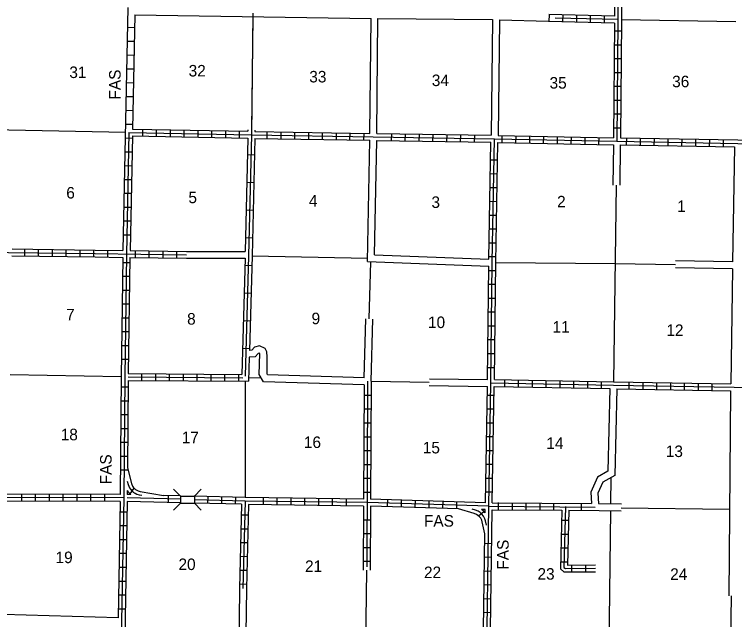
# Model space of a CAD drawing. Extents: x 1123232 to 1640442, y 16348238 to 16784707.
# Drawn here: x 1332118 to 1363360, y 16482699 to 16508939 of the extents above; entities that cross this region are included whole.
import ezdxf

# ---------------------------------------------------------------- set-up
doc = ezdxf.new("R2010")
doc.units = 0
for name, color, linetype in [('L11', 7, 'Continuous'), ('L13', 7, 'Continuous'), ('L14', 7, 'Continuous'), ('L18', 7, 'Continuous'), ('L21', 7, 'Continuous'), ('L4', 7, 'Continuous'), ('L8', 7, 'Continuous'), ('L9', 7, 'Continuous')]:
    doc.layers.add(name, color=color, linetype=linetype)

msp = doc.modelspace()

# ---------------------------------------------------------------- linework, layer by layer
at = {"layer": 'L11'}
for p, q in [((1339576, 16498664), (1342134, 16498664)), ((1339576, 16498364), (1342126, 16498364))]:
    msp.add_line(p, q, dxfattribs=at)
for points in [[(1337340, 16508927), (1347590, 16508755)], [(1347534, 16503780), (1347590, 16508755)], [(1347834, 16503772), (1347884, 16508755)], [(1347884, 16508755), (1352859, 16508714)], [(1352859, 16508714), (1352800, 16503697)], [(1353159, 16508705), (1353100, 16503689)], [(1353159, 16508705), (1355286, 16508639)], [(1347431, 16498219), (1347534, 16503480)], [(1347737, 16498508), (1347834, 16503472)], [(1358100, 16503289), (1358075, 16501533)], [(1358400, 16503280), (1358375, 16501529)], [(1363350, 16503197), (1363275, 16498205)], [(1347737, 16498508), (1352703, 16498330)], [(1347431, 16498219), (1352699, 16498030)], [(1363275, 16498205), (1360798, 16498249)], [(1363267, 16497905), (1360793, 16497949)], [(1363267, 16497905), (1363192, 16492914)], [(1347292, 16493181), (1347362, 16495737)], [(1347588, 16493030), (1347662, 16495729)], [(1347292, 16493181), (1343101, 16493314), (1343076, 16493364), (1343084, 16494097), (1343067, 16494314), (1343001, 16494455), (1342751, 16494572), (1342526, 16494505), (1342417, 16494380), (1342309, 16494372)], [(1347292, 16492880), (1342917, 16493014), (1342742, 16493330), (1342767, 16494230), (1342767, 16494239), (1342734, 16494255), (1342692, 16494239), (1342567, 16494097), (1342301, 16494072)], [(1350119, 16493141), (1352642, 16493105)], [(1350114, 16492843), (1352634, 16492805)], [(1357950, 16492722), (1357858, 16489130), (1357408, 16488872), (1357125, 16488230), (1357158, 16487730)], [(1358250, 16492705), (1358158, 16488947), (1357642, 16488655), (1357425, 16488180), (1357460, 16487728)], [(1363183, 16492622), (1363112, 16483726)], [(1357460, 16487728), (1358449, 16487713)], [(1357483, 16487430), (1358444, 16487416)], [(1341884, 16484047), (1341832, 16480087)], [(1342184, 16484047), (1342132, 16480081)], [(1336617, 16482780), (1331628, 16482918)]]:
    msp.add_lwpolyline(points, dxfattribs=at)
at = {"layer": 'L13'}
for points in [[(1342465, 16508841), (1342401, 16503926)], [(1358450, 16508714), (1363417, 16508630)], [(1336934, 16503822), (1326801, 16504014)], [(1358225, 16501531), (1358100, 16493014)], [(1342426, 16498472), (1347434, 16498367)], [(1347512, 16495733), (1347580, 16498214)], [(1353000, 16498180), (1358175, 16498139), (1360796, 16498091)], [(1336751, 16493222), (1331930, 16493317)], [(1342134, 16493030), (1342126, 16487989)], [(1342826, 16493180), (1342276, 16493172)], [(1347593, 16493030), (1350116, 16492993)], [(1357992, 16488855), (1357978, 16487720)], [(1357975, 16487423), (1357533, 16450738)], [(1358446, 16487549), (1363142, 16487480)], [(1347389, 16484841), (1347284, 16477297)], [(1363213, 16483724), (1363033, 16471630)]]:
    msp.add_lwpolyline(points, dxfattribs=at)
at = {"layer": 'L18'}
for p, q in [((1339326, 16488047), (1339026, 16488347)), ((1339926, 16488047), (1340226, 16488347)), ((1339326, 16488047), (1339326, 16487747)), ((1339326, 16488047), (1339926, 16488047)), ((1339926, 16488047), (1339926, 16487747)), ((1339326, 16487747), (1339026, 16487447)), ((1339326, 16487747), (1339926, 16487747)), ((1339926, 16487747), (1340226, 16487447))]:
    msp.add_line(p, q, dxfattribs=at)
at = {"layer": 'L4'}
for points in [[(1339326, 16487914), (1337009, 16487972)], [(1352592, 16480189), (1352700, 16487622), (1347442, 16487772), (1342126, 16487839), (1339917, 16487897)]]:
    msp.add_lwpolyline(points, dxfattribs=at)
at = {"layer": 'L8'}
for p, q in [((1355310, 16508937), (1355301, 16508638)), ((1355909, 16508914), (1355901, 16508614)), ((1356508, 16508905), (1356500, 16508605)), ((1357100, 16508897), (1357100, 16508597)), ((1357700, 16508880), (1357700, 16508580)), ((1337328, 16508363), (1337025, 16508371)), ((1358150, 16508222), (1358450, 16508222)), ((1337316, 16507763), (1337012, 16507771)), ((1358142, 16507622), (1358442, 16507622)), ((1337304, 16507163), (1337000, 16507171)), ((1358133, 16507022), (1358433, 16507022)), ((1337292, 16506563), (1336988, 16506571)), ((1358133, 16506422), (1358433, 16506422)), ((1337280, 16505963), (1336975, 16505972)), ((1358125, 16505822), (1358425, 16505822)), ((1337268, 16505363), (1336963, 16505372)), ((1358125, 16505222), (1358425, 16505222)), ((1337256, 16504763), (1336950, 16504772)), ((1358117, 16504622), (1358417, 16504622)), ((1337244, 16504163), (1336938, 16504172)), ((1337684, 16503664), (1337684, 16503964)), ((1338284, 16503647), (1338284, 16503947)), ((1338884, 16503639), (1338884, 16503939)), ((1339484, 16503630), (1339484, 16503930)), ((1358117, 16504022), (1358417, 16504022)), ((1340084, 16503614), (1340084, 16503914)), ((1340684, 16503605), (1340684, 16503905)), ((1341284, 16503597), (1341284, 16503897)), ((1341884, 16503580), (1341884, 16503880)), ((1343084, 16503564), (1343084, 16503864)), ((1343684, 16503547), (1343684, 16503847)), ((1344284, 16503539), (1344284, 16503839)), ((1344884, 16503530), (1344884, 16503830)), ((1345484, 16503522), (1345484, 16503822)), ((1346084, 16503505), (1346084, 16503805)), ((1346675, 16503497), (1346684, 16503797)), ((1347275, 16503489), (1347284, 16503789)), ((1348475, 16503464), (1348484, 16503764)), ((1349075, 16503455), (1349084, 16503755)), ((1349675, 16503447), (1349684, 16503747)), ((1350275, 16503439), (1350284, 16503739)), ((1350875, 16503430), (1350884, 16503730)), ((1351475, 16503422), (1351484, 16503722)), ((1352075, 16503414), (1352084, 16503714)), ((1353275, 16503389), (1353284, 16503689)), ((1353875, 16503380), (1353884, 16503680)), ((1354475, 16503364), (1354484, 16503664)), ((1355075, 16503355), (1355084, 16503655)), ((1355675, 16503339), (1355683, 16503639)), ((1356275, 16503330), (1356283, 16503630)), ((1337226, 16503564), (1336926, 16503572)), ((1356875, 16503314), (1356883, 16503614)), ((1357475, 16503305), (1357483, 16503605)), ((1358675, 16503280), (1358683, 16503580)), ((1359275, 16503272), (1359283, 16503572)), ((1359875, 16503264), (1359883, 16503564)), ((1360475, 16503247), (1360483, 16503547)), ((1361075, 16503239), (1361083, 16503539)), ((1361675, 16503230), (1361683, 16503530)), ((1362275, 16503222), (1362283, 16503522)), ((1362875, 16503205), (1362883, 16503505)), ((1337217, 16502964), (1336917, 16502972)), ((1337209, 16502364), (1336909, 16502372)), ((1353084, 16502614), (1352784, 16502622)), ((1337192, 16501764), (1336892, 16501772)), ((1353075, 16502014), (1352775, 16502022)), ((1337184, 16501172), (1336884, 16501172)), ((1353059, 16501414), (1352759, 16501422)), ((1353050, 16500814), (1352750, 16500822)), ((1337176, 16500572), (1336876, 16500572)), ((1353042, 16500214), (1352742, 16500222)), ((1337159, 16499972), (1336859, 16499972)), ((1353025, 16499622), (1352725, 16499622)), ((1337151, 16499372), (1336851, 16499372)), ((1353017, 16499022), (1352717, 16499022)), ((1332568, 16498464), (1332568, 16498764)), ((1333167, 16498455), (1333167, 16498755)), ((1333767, 16498447), (1333767, 16498747)), ((1334367, 16498439), (1334367, 16498739)), ((1334967, 16498430), (1334967, 16498730)), ((1335567, 16498422), (1335567, 16498722)), ((1336167, 16498414), (1336167, 16498714)), ((1337367, 16498397), (1337367, 16498697)), ((1337967, 16498389), (1337967, 16498689)), ((1338567, 16498380), (1338567, 16498680)), ((1339167, 16498372), (1339167, 16498672)), ((1353009, 16498422), (1352709, 16498422)), ((1337126, 16498172), (1336826, 16498172)), ((1353000, 16497822), (1352700, 16497822)), ((1337117, 16497572), (1336817, 16497572)), ((1352992, 16497222), (1352692, 16497222)), ((1337109, 16496972), (1336809, 16496972)), ((1352984, 16496622), (1352684, 16496622)), ((1337101, 16496372), (1336801, 16496372)), ((1352975, 16496022), (1352675, 16496022)), ((1337092, 16495772), (1336792, 16495772)), ((1352967, 16495422), (1352667, 16495422)), ((1337084, 16495172), (1336784, 16495172)), ((1337076, 16494572), (1336776, 16494572)), ((1352959, 16494822), (1352659, 16494822)), ((1337059, 16493972), (1336759, 16493972)), ((1352959, 16494222), (1352659, 16494222)), ((1352950, 16493622), (1352650, 16493622)), ((1337651, 16493064), (1337651, 16493364)), ((1338251, 16493064), (1338251, 16493364)), ((1338851, 16493055), (1338851, 16493355)), ((1339451, 16493055), (1339451, 16493355)), ((1340051, 16493047), (1340051, 16493347)), ((1340651, 16493039), (1340651, 16493339)), ((1341251, 16493039), (1341251, 16493339)), ((1341851, 16493030), (1341851, 16493330)), ((1353392, 16492805), (1353392, 16493105)), ((1353992, 16492789), (1353992, 16493089)), ((1354592, 16492780), (1354592, 16493080)), ((1355192, 16492772), (1355192, 16493072)), ((1355792, 16492755), (1355792, 16493055)), ((1356392, 16492747), (1356392, 16493047)), ((1356992, 16492739), (1356992, 16493039)), ((1357592, 16492722), (1357592, 16493022)), ((1358792, 16492705), (1358792, 16493005)), ((1337051, 16492772), (1336751, 16492772)), ((1359392, 16492689), (1359392, 16492989)), ((1359992, 16492680), (1359992, 16492980)), ((1360592, 16492672), (1360592, 16492972)), ((1361192, 16492664), (1361192, 16492964)), ((1361792, 16492647), (1361792, 16492947)), ((1362383, 16492639), (1362392, 16492939)), ((1347292, 16492430), (1347592, 16492430)), ((1352934, 16492422), (1352634, 16492422)), ((1337042, 16492172), (1336742, 16492172)), ((1347284, 16491830), (1347584, 16491830)), ((1352925, 16491822), (1352625, 16491822)), ((1337034, 16491572), (1336734, 16491572)), ((1347284, 16491230), (1347584, 16491230)), ((1352909, 16491222), (1352609, 16491222)), ((1337034, 16490972), (1336734, 16490972)), ((1347284, 16490630), (1347584, 16490630)), ((1352900, 16490622), (1352600, 16490622)), ((1337026, 16490372), (1336726, 16490372)), ((1347275, 16490030), (1347575, 16490030)), ((1352892, 16490022), (1352592, 16490022)), ((1337026, 16489772), (1336726, 16489772)), ((1347275, 16489430), (1347575, 16489430)), ((1352884, 16489422), (1352584, 16489422)), ((1337017, 16489172), (1336717, 16489172)), ((1347267, 16488830), (1347567, 16488830)), ((1352867, 16488822), (1352567, 16488822)), ((1337142, 16488149), (1337313, 16488393)), ((1332434, 16487839), (1332434, 16488139)), ((1333034, 16487830), (1333034, 16488130)), ((1333634, 16487830), (1333634, 16488130)), ((1334234, 16487830), (1334234, 16488130)), ((1334834, 16487830), (1334834, 16488130)), ((1335434, 16487830), (1335434, 16488130)), ((1336034, 16487822), (1336034, 16488122)), ((1338801, 16487780), (1338809, 16488080)), ((1340509, 16487730), (1340517, 16488030)), ((1341109, 16487714), (1341117, 16488014)), ((1341709, 16487697), (1341717, 16487997)), ((1347267, 16488230), (1347567, 16488230)), ((1352859, 16488222), (1352559, 16488222)), ((1342917, 16487680), (1342917, 16487980)), ((1343517, 16487672), (1343517, 16487972)), ((1344117, 16487664), (1344117, 16487964)), ((1344717, 16487655), (1344717, 16487955)), ((1345317, 16487647), (1345317, 16487947)), ((1345917, 16487639), (1345917, 16487939)), ((1346517, 16487630), (1346517, 16487930)), ((1348309, 16487597), (1348317, 16487897)), ((1348909, 16487580), (1348917, 16487880)), ((1349509, 16487564), (1349517, 16487864)), ((1350109, 16487547), (1350117, 16487847)), ((1350709, 16487530), (1350717, 16487830)), ((1351309, 16487514), (1351317, 16487814)), ((1353109, 16487772), (1353109, 16487472)), ((1353709, 16487764), (1353709, 16487464)), ((1354309, 16487755), (1354309, 16487455)), ((1354908, 16487755), (1354908, 16487455)), ((1355508, 16487747), (1355508, 16487447)), ((1356708, 16487739), (1356708, 16487439)), ((1336701, 16487372), (1337001, 16487372)), ((1352249, 16487197), (1352481, 16487386)), ((1341959, 16487239), (1342259, 16487239)), ((1336684, 16486772), (1336984, 16486772)), ((1347259, 16487030), (1347559, 16487030)), ((1355842, 16487005), (1356142, 16487005)), ((1341951, 16486639), (1342251, 16486639)), ((1336676, 16486172), (1336976, 16486172)), ((1347259, 16486430), (1347559, 16486430)), ((1355842, 16486405), (1356142, 16486405)), ((1341934, 16486039), (1342234, 16486039)), ((1347259, 16485830), (1347559, 16485830)), ((1352525, 16486014), (1352825, 16486005)), ((1336667, 16485572), (1336967, 16485572)), ((1355842, 16485805), (1356142, 16485805)), ((1341917, 16485447), (1342217, 16485439)), ((1347250, 16485230), (1347550, 16485230)), ((1352517, 16485414), (1352817, 16485405)), ((1355817, 16485205), (1356117, 16485205)), ((1355842, 16485205), (1356142, 16485205)), ((1336651, 16484972), (1336951, 16484972)), ((1356300, 16484772), (1356300, 16485072)), ((1356900, 16484772), (1356900, 16485072)), ((1341901, 16484847), (1342201, 16484839)), ((1352509, 16484814), (1352809, 16484805)), ((1336642, 16484372), (1336942, 16484372)), ((1341892, 16484247), (1342192, 16484239)), ((1352500, 16484214), (1352800, 16484205)), ((1336634, 16483772), (1336934, 16483772)), ((1352492, 16483614), (1352792, 16483605)), ((1336617, 16483172), (1336917, 16483172)), ((1352484, 16483014), (1352784, 16483005))]:
    msp.add_line(p, q, dxfattribs=at)
for points in [[(1358442, 16525022), (1358425, 16519322), (1358358, 16514005), (1358300, 16508714), (1358258, 16503439)], [(1358200, 16513855), (1358150, 16508864)], [(1358500, 16513847), (1358450, 16508714), (1358408, 16503580)], [(1337042, 16509232), (1336826, 16498705)], [(1337340, 16508927), (1337240, 16503966)], [(1358150, 16508864), (1355299, 16508938)], [(1358150, 16508564), (1355286, 16508638)], [(1358300, 16508714), (1355583, 16508780)], [(1358150, 16508564), (1358108, 16503589)], [(1337240, 16503966), (1342249, 16503872)], [(1337084, 16503822), (1336984, 16498522), (1336901, 16493222), (1336859, 16487972)], [(1337084, 16503822), (1342401, 16503722), (1347684, 16503630), (1352950, 16503547), (1358258, 16503439), (1363500, 16503347), (1368783, 16503289), (1374091, 16503247)], [(1337234, 16503672), (1337134, 16498697)], [(1337234, 16503672), (1342242, 16503572)], [(1342549, 16503864), (1347534, 16503780)], [(1347834, 16503772), (1352800, 16503697)], [(1353100, 16503689), (1358108, 16503589)], [(1342542, 16503564), (1347534, 16503480)], [(1347834, 16503472), (1352792, 16503397)], [(1352700, 16487622), (1352792, 16492964), (1352850, 16498180), (1352950, 16503547)], [(1352703, 16498330), (1352792, 16503397)], [(1352942, 16493105), (1353000, 16498180), (1353092, 16503389)], [(1353092, 16503389), (1358100, 16503289)], [(1358408, 16503580), (1363500, 16503497), (1364587, 16503485)], [(1358400, 16503280), (1363350, 16503197)], [(1326568, 16498714), (1331868, 16498622), (1335626, 16498572), (1339576, 16498514)], [(1332018, 16498770), (1335626, 16498722), (1336826, 16498705)], [(1337134, 16498697), (1339576, 16498664)], [(1332009, 16498470), (1335626, 16498422), (1336826, 16498405)], [(1336826, 16498405), (1336751, 16493222), (1336709, 16488122)], [(1337126, 16498397), (1337059, 16493372)], [(1337126, 16498397), (1339576, 16498364)], [(1352642, 16493105), (1352699, 16498030)], [(1337059, 16493372), (1341984, 16493330)], [(1337051, 16493072), (1337019, 16489275)], [(1337051, 16493222), (1342026, 16493180)], [(1337051, 16493072), (1342276, 16493030)], [(1347442, 16493030), (1347400, 16484980)], [(1347593, 16493030), (1347559, 16487914)], [(1352942, 16493105), (1358100, 16493014), (1363192, 16492914)], [(1347292, 16492880), (1347259, 16487922)], [(1352550, 16487764), (1352634, 16492805)], [(1352792, 16492964), (1358100, 16492864), (1363342, 16492772), (1368675, 16492755), (1373950, 16492647)], [(1352850, 16487764), (1352934, 16492805)], [(1352934, 16492805), (1357950, 16492722)], [(1358250, 16492705), (1363183, 16492622)], [(1337019, 16489275), (1337192, 16488600), (1337243, 16488485), (1337272, 16488442), (1337315, 16488394), (1337371, 16488345), (1337396, 16488327), (1337423, 16488310), (1337485, 16488280), (1337567, 16488253), (1338580, 16488082)], [(1337012, 16488698), (1337050, 16488551), (1337111, 16488413), (1337153, 16488349), (1337209, 16488287), (1337278, 16488227), (1337314, 16488202), (1337350, 16488179), (1337428, 16488140), (1337531, 16488107), (1337650, 16488087)], [(1336859, 16487972), (1331701, 16487989), (1326518, 16488114), (1321126, 16488122), (1319318, 16488172), (1318868, 16487930), (1318743, 16487889), (1317543, 16488197)], [(1336709, 16488122), (1331701, 16488139), (1326518, 16488255)], [(1337010, 16488293), (1337009, 16488122)], [(1337175, 16488118), (1337009, 16488122)], [(1337010, 16488293), (1337034, 16488257), (1337104, 16488180), (1337175, 16488118)], [(1339326, 16488064), (1338580, 16488082)], [(1347259, 16487922), (1342126, 16487989), (1339917, 16488047)], [(1336709, 16487822), (1331701, 16487839), (1326518, 16487955)], [(1336859, 16487972), (1336759, 16482622), (1336617, 16472588), (1336584, 16472130), (1334101, 16472097), (1333984, 16469372), (1333717, 16468872)], [(1336709, 16487822), (1336617, 16482780)], [(1337009, 16487814), (1336917, 16482772)], [(1339326, 16487764), (1337009, 16487822)], [(1341976, 16487697), (1339917, 16487747)], [(1341976, 16487697), (1341884, 16484047)], [(1342126, 16487839), (1342034, 16484047)], [(1342276, 16487689), (1342184, 16484047)], [(1347259, 16487622), (1342276, 16487689)], [(1352550, 16487764), (1347559, 16487914)], [(1352850, 16487764), (1357158, 16487730)], [(1347259, 16487622), (1347250, 16484844)], [(1347559, 16487622), (1347550, 16484839)], [(1351386, 16487507), (1347559, 16487622)], [(1352527, 16486415), (1352412, 16486942), (1352388, 16487014), (1352346, 16487094), (1352291, 16487161), (1352227, 16487217), (1352159, 16487260), (1352063, 16487303), (1351386, 16487507)], [(1352597, 16486800), (1352557, 16486982), (1352527, 16487073), (1352472, 16487177), (1352399, 16487266), (1352316, 16487338), (1352230, 16487393), (1352116, 16487444), (1351977, 16487486)], [(1352542, 16487472), (1352385, 16487477)], [(1352540, 16487331), (1352507, 16487371), (1352385, 16487477)], [(1352540, 16487331), (1352542, 16487472)], [(1352700, 16487622), (1357308, 16487580)], [(1352742, 16480189), (1352842, 16487464)], [(1352842, 16487464), (1355867, 16487447)], [(1355867, 16487447), (1355808, 16484897), (1355958, 16484764), (1357325, 16484772)], [(1356167, 16487439), (1356108, 16485064), (1357325, 16485072)], [(1356167, 16487439), (1357483, 16487430)], [(1352442, 16480189), (1352527, 16486415)], [(1336917, 16482772), (1336834, 16477480)]]:
    msp.add_lwpolyline(points, dxfattribs=at)
at = {"layer": 'L9'}
for p, q in [((1342526, 16502839), (1342226, 16502847)), ((1342501, 16501639), (1342201, 16501647)), ((1342476, 16500439), (1342176, 16500447)), ((1342442, 16499239), (1342142, 16499247)), ((1342417, 16498039), (1342117, 16498047)), ((1342384, 16496839), (1342084, 16496847)), ((1342351, 16495639), (1342051, 16495647)), ((1342317, 16494439), (1342017, 16494447))]:
    msp.add_line(p, q, dxfattribs=at)
for points in [[(1342467, 16508997), (1342401, 16503722), (1342276, 16498472), (1342134, 16493247)], [(1342250, 16503929), (1342249, 16503872)], [(1342550, 16503924), (1342549, 16503864)], [(1342242, 16503572), (1342134, 16498664)], [(1342542, 16503564), (1342426, 16498472), (1342309, 16494372)], [(1342126, 16498364), (1341984, 16493330)], [(1342301, 16494072), (1342276, 16493030)], [(1356017, 16487605), (1355958, 16484964), (1356017, 16484914), (1357325, 16484922)]]:
    msp.add_lwpolyline(points, dxfattribs=at)

# ---------------------------------------------------------------- texts
at = {"layer": 'L14'}
for s, p in [('32', (1339676, 16506247)), ('31', (1334501, 16506180)), ('33', (1344909, 16505989)), ('34', (1350225, 16505830)), ('35', (1355333, 16505722)), ('36', (1360650, 16505780)), ('6', (1334367, 16500955)), ('5', (1339667, 16500755)), ('4', (1344892, 16500605)), ('3', (1350209, 16500547)), ('2', (1355658, 16500572)), ('1', (1360867, 16500372)), ('7', (1334359, 16495672)), ('8', (1339609, 16495489)), ('9', (1345009, 16495505)), ('10', (1350059, 16495339)), ('11', (1355458, 16495139)), ('12', (1360400, 16494997)), ('18', (1334126, 16490472)), ('17', (1339376, 16490347)), ('16', (1344675, 16490139)), ('14', (1355192, 16490097)), ('15', (1349834, 16489905)), ('13', (1360375, 16489747)), ('19', (1333901, 16485147)), ('20', (1339234, 16484847)), ('21', (1344725, 16484764)), ('22', (1349884, 16484497)), ('23', (1354808, 16484430)), ('24', (1360567, 16484422))]:
    msp.add_text(s, height=500, rotation=0, dxfattribs=at).set_placement(p)
at = {"layer": 'L21'}
for rotation, p in [(90, (1336726, 16505247)), (90, (1336334, 16488564)), (0, (1349884, 16486730)), (90, (1353559, 16484864))]:
    msp.add_text('FAS', height=500, rotation=rotation, dxfattribs=at).set_placement(p)

doc.saveas('drawing.dxf')
